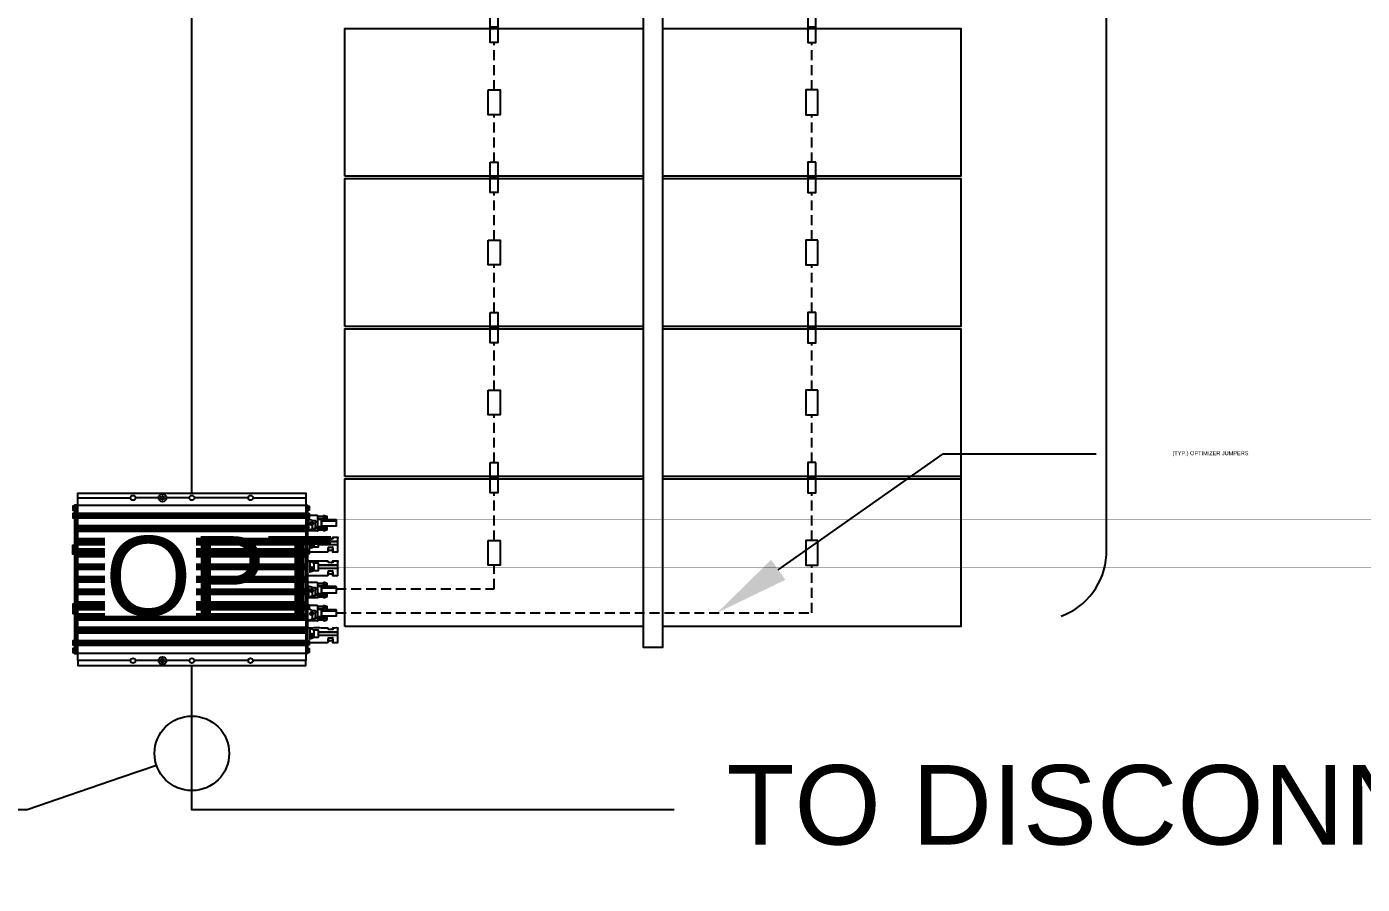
# Model space of a CAD drawing. Header units: feet. Extents: x -327 to 55127, y -2634 to 4121.
# Drawn here: x 1269.09 to 1302.66, y -2506.27 to -2484.7 of the extents above; entities that cross this region are included whole.
import ezdxf
from ezdxf import colors
from ezdxf.entities.mleader import LeaderData, LeaderLine
from ezdxf.lldxf.tags import DXFTag
from ezdxf.math import Vec2, Vec3

# ---------------------------------------------------------------- set-up
doc = ezdxf.new("R2010")
doc.units = ezdxf.units.FT
doc.header["$MEASUREMENT"] = 0
doc.linetypes.add('HIDDEN', pattern=[0.375, 0.25, -0.125])
for name, color, linetype in [('E-CABL-DF', 10, 'DF_CABLE'), ('E-DC FEEDER', 10, 'DC TRUNK FEEDER'), ('E-HARN-COMP', 8, 'Continuous'), ('E-OPT', 10, 'Continuous'), ('E-TRNK-CABL-NEG', 6, 'HIDDEN'), ('E-TRUNK-CABLE-POS', 6, 'HIDDEN'), ('G-ANNO-TEXT', 1, 'Continuous'), ('PVcase PV Modules (full frames)', 142, 'Continuous'), ('XREF', 7, 'Continuous')]:
    doc.layers.add(name, color=color, linetype=linetype)
doc.styles.add('NEI-A', font='arial.ttf')
doc.styles.get("Standard").update_dxf_attribs({"font": 'arial.ttf'})
tags = doc.linetypes.add('DC TRUNK FEEDER', pattern='A,0.5,-0.2,["DT",Standard,S=0.1,R=0,X=-0.1,Y=-0.05],-0.2', length=0.9).pattern_tags.tags
tags[6] = DXFTag(74, 10)
doc.linetypes.add('DF_CABLE', pattern='A,1,-0.2,["DF",Standard,S=0.1,R=0,X=-0.1,Y=-0.05],-0.2', length=1.4)

# ---------------------------------------------------------------- blocks, each defined once
blk = doc.blocks.new('_DotBlank')
at = {"color": 0, "linetype": 'ByBlock', "lineweight": -2}
blk.add_line((-0.5, 0), (-1, 0), dxfattribs=at)
blk.add_circle((0, 0), 0.5, dxfattribs=at)
blk = doc.blocks.new('HT72-18X (2x39)')
for points in [[(49978.573, 17293.928), (49978.573, 17143.993), (49979.065, 17143.993), (49979.065, 17293.928), (49978.573, 17293.928)], [(49971.076, 17155.842), (49971.076, 17159.559), (49978.573, 17159.559), (49978.573, 17155.842), (49971.076, 17155.842)], [(49979.065, 17155.842), (49979.065, 17159.559), (49986.562, 17159.559), (49986.562, 17155.842), (49979.065, 17155.842)], [(49971.076, 17152.066), (49971.076, 17155.783), (49978.573, 17155.783), (49978.573, 17152.066), (49971.076, 17152.066)], [(49979.065, 17152.066), (49979.065, 17155.783), (49986.562, 17155.783), (49986.562, 17152.066), (49979.065, 17152.066)], [(49971.076, 17148.289), (49971.076, 17152.007), (49978.573, 17152.007), (49978.573, 17148.289), (49971.076, 17148.289)], [(49979.065, 17148.289), (49979.065, 17152.007), (49986.562, 17152.007), (49986.562, 17148.289), (49979.065, 17148.289)], [(49971.076, 17144.513), (49971.076, 17148.23), (49978.573, 17148.23), (49978.573, 17144.513), (49971.076, 17144.513)], [(49979.065, 17144.513), (49979.065, 17148.23), (49986.562, 17148.23), (49986.562, 17144.513), (49979.065, 17144.513)]]:
    blk.add_lwpolyline(points)
blk = doc.blocks.new('AMPT-OPTIMIZER')
at = {"layer": 'E-OPT'}
for p, q in [((6.025, 3.759), (6.171, 3.765)), ((6.171, 3.395), (6.171, 3.407)), ((5.883, 3.023), (5.87, 3.023)), ((6.045, 3.13), (6.532, 3.13)), ((6.045, 3.042), (6.532, 3.042)), ((6.532, 3.033), (6.045, 3.033)), ((6.399, 2.897), (6.301, 2.897)), ((5.883, 2.428), (5.87, 2.428)), ((6.045, 2.534), (6.532, 2.534)), ((6.045, 2.447), (6.532, 2.447)), ((6.532, 2.438), (6.045, 2.438)), ((6.025, 2.075), (6.171, 2.081)), ((6.399, 2.302), (6.301, 2.302)), ((6.171, 1.71), (6.171, 1.723)), ((6.025, 1.495), (6.171, 1.5)), ((6.171, 1.13), (6.171, 1.143)), ((5.883, 0.744), (5.87, 0.744)), ((6.045, 0.85), (6.532, 0.85)), ((6.045, 0.763), (6.532, 0.763)), ((6.532, 0.753), (6.045, 0.753)), ((6.399, 0.618), (6.301, 0.618))]:
    blk.add_line(p, q, dxfattribs=at)
for points in [[(-0.028, 0.305), (-0.028, 4.037), (-0.089, 4.037), (-0.089, 0.305)], [(5.869, 3.553), (5.869, 3.592), (5.882, 3.592), (5.882, 3.553)], [(5.855, 3.046), (5.855, 3.035), (5.87, 3.035), (5.87, 3.022), (5.883, 3.022), (5.883, 3.035), (5.897, 3.035), (5.897, 3.046), (5.883, 3.046), (5.883, 3.06), (5.87, 3.06), (5.87, 3.046)], [(1.443, 2.652), (1.478, 2.652), (1.478, 2.634), (1.443, 2.634), (1.443, 2.6), (1.426, 2.6), (1.426, 2.634), (1.391, 2.634), (1.391, 2.652), (1.426, 2.652), (1.426, 2.686), (1.443, 2.686)], [(1.994, 2.652), (2.029, 2.652), (2.029, 2.634), (1.994, 2.634), (1.994, 2.6), (1.977, 2.6), (1.977, 2.634), (1.942, 2.634), (1.942, 2.652), (1.977, 2.652), (1.977, 2.686), (1.994, 2.686)], [(5.855, 2.451), (5.855, 2.439), (5.87, 2.439), (5.87, 2.426), (5.883, 2.426), (5.883, 2.439), (5.897, 2.439), (5.897, 2.451), (5.883, 2.451), (5.883, 2.465), (5.87, 2.465), (5.87, 2.451)], [(1.443, 1.689), (1.478, 1.689), (1.478, 1.706), (1.443, 1.706), (1.443, 1.741), (1.426, 1.741), (1.426, 1.706), (1.391, 1.706), (1.391, 1.689), (1.426, 1.689), (1.426, 1.654), (1.443, 1.654)], [(1.994, 1.689), (2.029, 1.689), (2.029, 1.706), (1.994, 1.706), (1.994, 1.741), (1.977, 1.741), (1.977, 1.706), (1.942, 1.706), (1.942, 1.689), (1.977, 1.689), (1.977, 1.654), (1.994, 1.654)], [(5.869, 1.869), (5.869, 1.908), (5.882, 1.908), (5.882, 1.869)], [(5.869, 1.289), (5.869, 1.327), (5.882, 1.327), (5.882, 1.289)], [(5.855, 0.767), (5.855, 0.755), (5.87, 0.755), (5.87, 0.742), (5.883, 0.742), (5.883, 0.755), (5.897, 0.755), (5.897, 0.767), (5.883, 0.767), (5.883, 0.781), (5.87, 0.781), (5.87, 0.767)]]:
    blk.add_lwpolyline(points, close=True, dxfattribs=at)
for points in [[(0, 4.218), (0, 4.34), (5.73, 4.34), (5.73, 4.218)], [(1.325, 0.123), (0, 0.123), (0, 4.218), (1.325, 4.218)], [(0, 4.031), (5.73, 4.031)], [(2.027, 4.218), (1.448, 4.218)], [(2.805, 4.218), (2.226, 4.218)], [(4.28, 4.218), (2.928, 4.218)], [(4.403, 4.218), (5.73, 4.218), (5.73, 0.123), (4.403, 0.123)], [(5.73, 4.037), (5.775, 4.037), (5.775, 0.305), (5.73, 0.305)], [(-0.089, 4.013), (-0.131, 4.013), (-0.131, 3.905), (-0.089, 3.905)], [(-0.089, 3.824), (-0.131, 3.824), (-0.131, 3.717), (-0.089, 3.717)], [(-0.028, 4.028), (0, 4.028)], [(0, 3.836), (5.73, 3.836)], [(0, 3.805), (5.73, 3.805)], [(0, 3.774), (5.73, 3.774)], [(0, 3.744), (5.73, 3.744)], [(0, 3.713), (5.73, 3.713)], [(5.775, 4.013), (5.817, 4.013), (5.817, 3.905), (5.775, 3.905)], [(5.775, 3.824), (5.817, 3.824), (5.817, 3.717), (5.775, 3.717)], [(6.171, 3.725), (6.171, 3.777), (6.196, 3.778)], [(6.196, 3.726), (6.196, 3.778), (6.254, 3.756), (6.254, 3.704)], [(0, 3.524), (5.73, 3.524)], [(0, 3.485), (5.73, 3.485)], [(0, 3.453), (5.73, 3.453)], [(0, 3.422), (5.73, 3.422)], [(0, 3.383), (5.73, 3.383)], [(5.9, 3.444), (5.971, 3.444), (5.971, 3.64), (5.9, 3.64)], [(6.112, 3.683), (6.112, 3.549), (6.112, 3.489)], [(-0.089, 2.924), (-0.131, 2.924), (-0.131, 3.032), (-0.089, 3.032)], [(0, 3.199), (5.73, 3.199)], [(0, 3.165), (5.73, 3.165)], [(0, 3.132), (5.73, 3.132)], [(0, 3.097), (5.73, 3.097)], [(0, 3.041), (5.73, 3.041)], [(5.87, 3.035), (5.87, 3.036), (5.855, 3.036)], [(5.897, 3.036), (5.883, 3.036), (5.883, 3.035)], [(-0.089, 2.8), (-0.131, 2.8), (-0.131, 2.907), (-0.089, 2.907)], [(0, 2.932), (5.73, 2.932)], [(0, 2.908), (5.73, 2.908)], [(0, 2.877), (5.73, 2.877)], [(0, 2.843), (5.73, 2.843)], [(0, 2.808), (5.73, 2.808)], [(0, 2.782), (5.73, 2.782)], [(0, 2.746), (5.73, 2.746)], [(5.775, 2.92), (5.817, 2.92), (5.817, 2.813), (5.775, 2.813)], [(0, 2.548), (5.73, 2.548)], [(0, 2.514), (5.73, 2.514)], [(0, 2.485), (5.73, 2.485)], [(0, 2.455), (5.73, 2.455)], [(0, 2.421), (5.73, 2.421)], [(5.87, 2.439), (5.87, 2.441), (5.855, 2.441)], [(5.897, 2.441), (5.883, 2.441), (5.883, 2.439)], [(0, 2.241), (5.73, 2.241)], [(0, 2.211), (5.73, 2.211)], [(0, 2.173), (5.73, 2.173)], [(0, 2.135), (5.73, 2.135)], [(0, 2.104), (5.73, 2.104)], [(6.171, 2.041), (6.171, 2.093), (6.196, 2.094)], [(6.196, 2.042), (6.196, 2.094), (6.254, 2.071), (6.254, 2.02)], [(0, 1.925), (5.73, 1.925)], [(0, 1.891), (5.73, 1.891)], [(0, 1.861), (5.73, 1.861)], [(0, 1.832), (5.73, 1.832)], [(0, 1.797), (5.73, 1.797)], [(5.9, 1.76), (5.971, 1.76), (5.971, 1.956), (5.9, 1.956)], [(6.112, 1.999), (6.112, 1.865), (6.112, 1.805)], [(-0.089, 1.541), (-0.131, 1.541), (-0.131, 1.434), (-0.089, 1.434)], [(-0.089, 1.417), (-0.131, 1.417), (-0.131, 1.31), (-0.089, 1.31)], [(0, 1.599), (5.73, 1.599)], [(0, 1.563), (5.73, 1.563)], [(0, 1.537), (5.73, 1.537)], [(0, 1.503), (5.73, 1.503)], [(0, 1.469), (5.73, 1.469)], [(0, 1.437), (5.73, 1.437)], [(0, 1.414), (5.73, 1.414)], [(5.775, 1.527), (5.817, 1.527), (5.817, 1.42), (5.775, 1.42)], [(5.9, 1.18), (5.971, 1.18), (5.971, 1.376), (5.9, 1.376)], [(6.112, 1.419), (6.112, 1.285), (6.112, 1.225)], [(6.171, 1.461), (6.171, 1.513), (6.196, 1.514)], [(6.196, 1.462), (6.196, 1.514), (6.254, 1.491), (6.254, 1.44)], [(0, 1.304), (5.73, 1.304)], [(0, 1.248), (5.73, 1.248)], [(0, 1.213), (5.73, 1.213)], [(0, 1.181), (5.73, 1.181)], [(0, 1.146), (5.73, 1.146)], [(0, 0.962), (5.73, 0.962)], [(0, 0.923), (5.73, 0.923)], [(0, 0.892), (5.73, 0.892)], [(0, 0.861), (5.73, 0.861)], [(0, 0.822), (5.73, 0.822)], [(5.87, 0.755), (5.87, 0.757), (5.855, 0.757)], [(5.897, 0.757), (5.883, 0.757), (5.883, 0.755)], [(-0.089, 0.624), (-0.131, 0.624), (-0.131, 0.517), (-0.089, 0.517)], [(-0.089, 0.433), (-0.131, 0.433), (-0.131, 0.326), (-0.089, 0.326)], [(0, 0.633), (5.73, 0.633)], [(0, 0.602), (5.73, 0.602)], [(0, 0.571), (5.73, 0.571)], [(0, 0.54), (5.73, 0.54)], [(0, 0.51), (5.73, 0.51)], [(5.775, 0.624), (5.817, 0.624), (5.817, 0.517), (5.775, 0.517)], [(5.775, 0.433), (5.817, 0.433), (5.817, 0.326), (5.775, 0.326)], [(-0.028, 0.313), (0, 0.313)], [(0, 0.311), (5.73, 0.311)], [(0, 0.123), (0, 0), (5.73, 0), (5.73, 0.123)], [(2.027, 0.123), (1.448, 0.123)], [(2.805, 0.123), (2.226, 0.123)], [(4.28, 0.123), (2.928, 0.123)]]:
    blk.add_lwpolyline(points, dxfattribs=at)
for points in [[(6.025, 3.707), (6.177, 3.713), (6.171, 3.725), (6.196, 3.726), (6.254, 3.704), (6.254, 3.699, -0.417336), (6.248, 3.693), (6.029, 3.684, 0.407505), (6.025, 3.681)], [(6.025, 3.413), (6.177, 3.407), (6.171, 3.395), (6.196, 3.394), (6.254, 3.416), (6.254, 3.421, 0.417361), (6.248, 3.427), (6.029, 3.436, -0.407434), (6.025, 3.439)], [(6.025, 2.023), (6.177, 2.029), (6.171, 2.041), (6.196, 2.042), (6.254, 2.02), (6.254, 2.015, -0.417336), (6.248, 2.009), (6.029, 2, 0.407505), (6.025, 1.996)], [(6.025, 1.728), (6.177, 1.723), (6.171, 1.71), (6.196, 1.71), (6.254, 1.732), (6.254, 1.737, 0.417361), (6.248, 1.743), (6.029, 1.751, -0.407434), (6.025, 1.755)], [(6.025, 1.443), (6.177, 1.449), (6.171, 1.461), (6.196, 1.462), (6.254, 1.44), (6.254, 1.434, -0.417336), (6.248, 1.428), (6.029, 1.42, 0.407505), (6.025, 1.416)], [(6.025, 1.148), (6.177, 1.143), (6.171, 1.13), (6.196, 1.129), (6.254, 1.152), (6.254, 1.157, 0.417361), (6.248, 1.163), (6.029, 1.171, -0.407434), (6.025, 1.175)]]:
    blk.add_lwpolyline(points, format="xyb", dxfattribs=at)
for centre, radius in [((1.386, 4.218), 0.0616), ((2.126, 4.218), 0.0994), ((2.126, 4.218), 0.0473), ((2.126, 4.218), 0.0136), ((2.866, 4.218), 0.0616), ((4.341, 4.218), 0.0616), ((5.874, 3.572), 0.0426), ((5.877, 3.04), 0.0426), ((1.435, 2.643), 0.0939), ((1.986, 2.643), 0.0939), ((5.877, 2.444), 0.0426), ((1.435, 1.697), 0.0939), ((1.986, 1.697), 0.0939), ((5.874, 1.888), 0.0426), ((5.874, 1.308), 0.0426), ((5.877, 0.76), 0.0426), ((1.386, 0.123), 0.0616), ((2.126, 0.123), 0.0994), ((2.126, 0.123), 0.0473), ((2.126, 0.123), 0.0136), ((2.866, 0.123), 0.0616), ((4.341, 0.123), 0.0616)]:
    blk.add_circle(centre, radius, dxfattribs=at)
for points, degree, knots in [([(5.817, 3.781), (6.025, 3.781), (6.025, 3.691), (6.025, 3.685), (6.025, 3.588), (6.025, 3.496), (6.025, 3.399), (6.025, 3.395), (6.025, 3.39), (5.775, 3.39)], 1, [0.137833, 0.137833, 0.8295, 1.8295, 2.8295, 3.8295, 4.781137, 5.781137, 6.781137, 7.781137, 8.528711, 8.528711]), ([(5.9, 3.606), (5.9, 3.617), (5.9, 3.629), (5.9, 3.64), (5.892, 3.644), (5.876, 3.652), (5.842, 3.667), (5.817, 3.678), (5.8, 3.685), (5.8, 3.686), (5.798, 3.686), (5.795, 3.688), (5.794, 3.689), (5.793, 3.69), (5.793, 3.691), (5.793, 3.691), (5.793, 3.592), (5.793, 3.494), (5.793, 3.395), (5.793, 3.395), (5.793, 3.395), (5.794, 3.396), (5.796, 3.397), (5.798, 3.398), (5.8, 3.399), (5.8, 3.399), (5.817, 3.406), (5.842, 3.417), (5.876, 3.432), (5.892, 3.44), (5.9, 3.444), (5.9, 3.475), (5.9, 3.507), (5.9, 3.539)], 3, [0, 0, 0, 0, 0.175489, 0.175489, 0.175489, 0.425436, 0.675194, 1.175489, 1.175489, 1.175489, 1.339863, 1.811084, 1.995544, 2.099777, 2.175489, 2.175489, 2.175489, 3.175489, 3.175489, 3.175489, 3.20703, 3.28519, 3.460771, 3.984033, 4.175489, 4.175489, 4.175489, 4.676213, 4.925949, 5.175489, 5.175489, 5.175489, 5.657834, 5.657834, 5.657834, 5.657834]), ([(5.971, 3.64), (5.976, 3.636), (5.986, 3.629), (6, 3.616), (6.011, 3.605), (6.02, 3.596), (6.024, 3.591), (6.025, 3.588), (6.025, 3.557), (6.025, 3.527), (6.025, 3.496), (6.024, 3.493), (6.02, 3.489), (6.012, 3.479), (6, 3.468), (5.986, 3.456), (5.976, 3.448), (5.971, 3.444)], 3, [0, 0, 0, 0, 0.249655, 0.499064, 0.749429, 0.874826, 1, 1, 1, 2, 2, 2, 2.121887, 2.244534, 2.492906, 2.745645, 3, 3, 3, 3]), ([(6.496, 3.659), (6.496, 3.659), (6.496, 3.659), (6.496, 3.658), (6.496, 3.657), (6.496, 3.655), (6.496, 3.654), (6.496, 3.653), (6.496, 3.655), (6.497, 3.657), (6.496, 3.66), (6.496, 3.663), (6.495, 3.664), (6.494, 3.665), (6.493, 3.667), (6.491, 3.668), (6.49, 3.668), (6.489, 3.668), (6.487, 3.669), (6.486, 3.669), (6.486, 3.669), (6.366, 3.669), (6.246, 3.669), (6.125, 3.669)], 3, [0, 0, 0, 0, 0.00679, 0.082907, 0.273787, 0.579512, 1, 1, 1, 1.184323, 1.369552, 1.431018, 1.494647, 1.57509, 1.669545, 1.75354, 1.803206, 1.860768, 1.942971, 2, 2, 2, 3, 3, 3, 3]), ([(6.125, 3.638), (6.246, 3.638), (6.366, 3.638), (6.486, 3.638), (6.487, 3.638), (6.488, 3.638), (6.49, 3.638), (6.491, 3.639), (6.493, 3.64), (6.494, 3.641), (6.495, 3.642), (6.496, 3.644), (6.497, 3.648), (6.497, 3.651), (6.496, 3.653), (6.496, 3.652), (6.496, 3.649), (6.496, 3.644), (6.496, 3.639), (6.496, 3.635), (6.496, 3.631), (6.496, 3.626), (6.496, 3.62), (6.496, 3.614), (6.496, 3.607), (6.496, 3.6), (6.496, 3.592), (6.496, 3.585), (6.496, 3.578), (6.496, 3.571), (6.496, 3.565), (6.496, 3.56), (6.496, 3.558), (6.496, 3.555), (6.496, 3.55), (6.496, 3.542), (6.496, 3.536), (6.496, 3.532), (6.496, 3.529), (6.496, 3.525), (6.496, 3.522), (6.496, 3.519), (6.496, 3.516), (6.496, 3.514), (6.496, 3.513), (6.496, 3.513), (6.496, 3.513)], 3, [0, 0, 0, 0, 1, 1, 1, 1.083046, 1.158085, 1.262935, 1.337098, 1.402233, 1.482349, 1.555826, 1.696592, 2, 2, 2, 2.04231, 2.094742, 2.1573, 2.195082, 2.234864, 2.276646, 2.343067, 2.413996, 2.488015, 2.563526, 2.640518, 2.718997, 2.791295, 2.862229, 2.931799, 3, 3, 3, 3.1834, 3.352569, 3.507508, 3.584771, 3.655787, 3.720526, 3.805907, 3.877192, 3.933172, 3.972439, 3.994995, 4, 4, 4, 4]), ([(6.495, 3.507), (6.494, 3.507), (6.494, 3.506), (6.493, 3.505), (6.491, 3.504), (6.489, 3.503), (6.487, 3.503), (6.486, 3.503), (6.486, 3.503), (6.366, 3.503), (6.246, 3.503), (6.125, 3.503)], 3, [0, 0, 0, 0, 0.056801, 0.266575, 0.453065, 0.690822, 0.873365, 1, 1, 1, 2, 2, 2, 2]), ([(6.495, 3.665), (6.495, 3.665), (6.495, 3.664), (6.495, 3.663), (6.496, 3.663), (6.496, 3.662), (6.496, 3.661), (6.496, 3.66), (6.496, 3.66), (6.496, 3.659), (6.496, 3.659)], 3, [0, 0, 0, 0, 0.122148, 0.248297, 0.373015, 0.498504, 0.624821, 0.749092, 0.874878, 1, 1, 1, 1]), ([(6.496, 3.513), (6.496, 3.513), (6.496, 3.512), (6.496, 3.511), (6.496, 3.511), (6.496, 3.51), (6.496, 3.509), (6.495, 3.508), (6.495, 3.508), (6.495, 3.507), (6.495, 3.507)], 3, [0, 0, 0, 0, 0.125061, 0.250714, 0.374997, 0.501326, 0.626689, 0.751419, 0.874759, 1, 1, 1, 1]), ([(6.405, 3.219), (6.405, 3.218), (6.405, 3.216), (6.405, 3.183), (6.301, 3.183), (6.301, 3.195), (6.301, 3.204), (6.282, 3.224), (5.775, 3.224)], 1, [0, 0, 1, 2, 3, 4, 5, 6, 7, 7.955035, 7.955035]), ([(5.928, 3.173), (5.912, 3.181), (5.881, 3.196), (5.85, 3.209), (5.834, 3.216), (5.833, 3.216), (5.832, 3.217), (5.83, 3.217), (5.828, 3.219), (5.827, 3.219), (5.827, 3.219), (5.827, 3.219), (5.827, 3.127), (5.827, 3.034), (5.827, 2.942), (5.827, 2.942), (5.827, 2.942), (5.828, 2.943), (5.829, 2.945), (5.832, 2.946), (5.833, 2.947), (5.834, 2.947), (5.85, 2.954), (5.881, 2.967), (5.912, 2.982), (5.928, 2.989), (5.967, 2.989), (6.006, 2.989), (6.045, 2.989), (6.045, 3.051), (6.045, 3.112), (6.045, 3.173), (6.006, 3.173), (5.967, 3.173), (5.928, 3.173), (5.928, 3.112), (5.928, 3.051), (5.928, 2.989)], 3, [0, 0, 0, 0, 0.499249, 1, 1, 1, 1.191456, 1.714328, 1.889909, 1.968408, 2, 2, 2, 3, 3, 3, 3.075721, 3.180211, 3.36466, 3.835604, 4, 4, 4, 4.500323, 5, 5, 5, 6, 6, 6, 7, 7, 7, 8, 8, 8, 9, 9, 9, 9]), ([(6.282, 3.224), (6.282, 3.222), (6.282, 3.221), (6.282, 3.219), (6.282, 3.219), (6.282, 3.219), (6.283, 3.218), (6.283, 3.217), (6.284, 3.216), (6.284, 3.216), (6.29, 3.209), (6.296, 3.202), (6.301, 3.195)], 3, [0, 0, 0, 0, 1, 1, 1, 1.133744, 1.328934, 1.783703, 2, 2, 2, 3, 3, 3, 3]), ([(6.301, 2.967), (6.296, 2.96), (6.29, 2.954), (6.284, 2.947), (6.284, 2.947), (6.283, 2.946), (6.282, 2.944), (6.282, 2.943), (6.282, 2.942), (6.282, 2.942), (6.282, 2.913), (6.282, 2.885), (6.282, 2.857), (6.288, 2.863), (6.295, 2.87), (6.301, 2.876), (6.301, 2.907), (6.301, 2.937), (6.301, 2.967), (6.301, 2.971), (6.301, 2.975), (6.301, 2.979), (6.336, 2.979), (6.37, 2.979), (6.405, 2.979)], 3, [0, 0, 0, 0, 1, 1, 1, 1.158896, 1.546272, 1.765764, 2, 2, 2, 3, 3, 3, 4, 4, 4, 5, 5, 5, 6, 6, 6, 7, 7, 7, 7]), ([(6.405, 2.624), (6.405, 2.623), (6.405, 2.62), (6.405, 2.588), (6.301, 2.588), (6.301, 2.6), (6.301, 2.609), (6.282, 2.628), (5.775, 2.628)], 1, [0, 0, 1, 2, 3, 4, 5, 6, 7, 7.955035, 7.955035]), ([(5.928, 2.578), (5.912, 2.585), (5.881, 2.6), (5.85, 2.614), (5.834, 2.62), (5.833, 2.62), (5.832, 2.621), (5.83, 2.622), (5.828, 2.623), (5.827, 2.623), (5.827, 2.624), (5.827, 2.624), (5.827, 2.531), (5.827, 2.439), (5.827, 2.346), (5.827, 2.346), (5.827, 2.347), (5.828, 2.348), (5.829, 2.349), (5.832, 2.351), (5.833, 2.351), (5.834, 2.351), (5.85, 2.358), (5.881, 2.372), (5.912, 2.386), (5.928, 2.394), (5.967, 2.394), (6.006, 2.394), (6.045, 2.394), (6.045, 2.455), (6.045, 2.517), (6.045, 2.578), (6.006, 2.578), (5.967, 2.578), (5.928, 2.578), (5.928, 2.517), (5.928, 2.455), (5.928, 2.394)], 3, [0, 0, 0, 0, 0.499249, 1, 1, 1, 1.191456, 1.714328, 1.889909, 1.968408, 2, 2, 2, 3, 3, 3, 3.075721, 3.180211, 3.36466, 3.835604, 4, 4, 4, 4.500323, 5, 5, 5, 6, 6, 6, 7, 7, 7, 8, 8, 8, 9, 9, 9, 9]), ([(6.282, 2.628), (6.282, 2.627), (6.282, 2.625), (6.282, 2.624), (6.282, 2.624), (6.282, 2.623), (6.283, 2.622), (6.283, 2.621), (6.284, 2.62), (6.284, 2.62), (6.29, 2.614), (6.296, 2.607), (6.301, 2.6)], 3, [0, 0, 0, 0, 1, 1, 1, 1.133744, 1.328934, 1.783703, 2, 2, 2, 3, 3, 3, 3]), ([(6.301, 2.372), (6.296, 2.365), (6.29, 2.358), (6.284, 2.351), (6.284, 2.351), (6.283, 2.35), (6.282, 2.349), (6.282, 2.347), (6.282, 2.347), (6.282, 2.346), (6.282, 2.318), (6.282, 2.29), (6.282, 2.261), (6.288, 2.268), (6.295, 2.275), (6.301, 2.281), (6.301, 2.311), (6.301, 2.341), (6.301, 2.372), (6.301, 2.376), (6.301, 2.38), (6.301, 2.384), (6.336, 2.384), (6.37, 2.384), (6.405, 2.384)], 3, [0, 0, 0, 0, 1, 1, 1, 1.158896, 1.546272, 1.765764, 2, 2, 2, 3, 3, 3, 4, 4, 4, 5, 5, 5, 6, 6, 6, 7, 7, 7, 7]), ([(5.775, 2.097), (6.025, 2.097), (6.025, 2.007), (6.025, 2.001), (6.025, 1.904), (6.025, 1.812), (6.025, 1.715), (6.025, 1.711), (6.025, 1.706), (5.775, 1.706)], 1, [0, 0, 0.8295, 1.8295, 2.8295, 3.8295, 4.781137, 5.781137, 6.781137, 7.781137, 8.528711, 8.528711]), ([(5.9, 1.922), (5.9, 1.933), (5.9, 1.945), (5.9, 1.956), (5.892, 1.96), (5.876, 1.968), (5.842, 1.983), (5.817, 1.994), (5.8, 2.001), (5.8, 2.001), (5.798, 2.002), (5.795, 2.003), (5.794, 2.005), (5.793, 2.006), (5.793, 2.007), (5.793, 2.007), (5.793, 1.908), (5.793, 1.81), (5.793, 1.711), (5.793, 1.711), (5.793, 1.711), (5.794, 1.712), (5.796, 1.713), (5.798, 1.714), (5.8, 1.714), (5.8, 1.715), (5.817, 1.722), (5.842, 1.733), (5.876, 1.748), (5.892, 1.756), (5.9, 1.76), (5.9, 1.791), (5.9, 1.823), (5.9, 1.854)], 3, [0, 0, 0, 0, 0.175489, 0.175489, 0.175489, 0.425436, 0.675194, 1.175489, 1.175489, 1.175489, 1.339863, 1.811084, 1.995544, 2.099777, 2.175489, 2.175489, 2.175489, 3.175489, 3.175489, 3.175489, 3.20703, 3.28519, 3.460771, 3.984033, 4.175489, 4.175489, 4.175489, 4.676213, 4.925949, 5.175489, 5.175489, 5.175489, 5.657834, 5.657834, 5.657834, 5.657834]), ([(5.971, 1.956), (5.976, 1.952), (5.986, 1.944), (6, 1.932), (6.011, 1.921), (6.02, 1.912), (6.024, 1.907), (6.025, 1.904), (6.025, 1.873), (6.025, 1.843), (6.025, 1.812), (6.024, 1.809), (6.02, 1.805), (6.012, 1.795), (6, 1.784), (5.986, 1.772), (5.976, 1.764), (5.971, 1.76)], 3, [0, 0, 0, 0, 0.249655, 0.499064, 0.749429, 0.874826, 1, 1, 1, 2, 2, 2, 2.121887, 2.244534, 2.492906, 2.745645, 3, 3, 3, 3]), ([(6.496, 1.975), (6.496, 1.975), (6.496, 1.975), (6.496, 1.974), (6.496, 1.973), (6.496, 1.971), (6.496, 1.97), (6.496, 1.969), (6.496, 1.97), (6.497, 1.973), (6.496, 1.976), (6.496, 1.978), (6.495, 1.98), (6.494, 1.981), (6.493, 1.983), (6.491, 1.983), (6.49, 1.984), (6.489, 1.984), (6.487, 1.985), (6.486, 1.985), (6.486, 1.985), (6.366, 1.985), (6.246, 1.985), (6.125, 1.985)], 3, [0, 0, 0, 0, 0.00679, 0.082907, 0.273787, 0.579512, 1, 1, 1, 1.184323, 1.369552, 1.431018, 1.494647, 1.57509, 1.669545, 1.75354, 1.803206, 1.860768, 1.942971, 2, 2, 2, 3, 3, 3, 3]), ([(6.125, 1.954), (6.246, 1.954), (6.366, 1.954), (6.486, 1.954), (6.487, 1.954), (6.488, 1.954), (6.49, 1.954), (6.491, 1.955), (6.493, 1.956), (6.494, 1.957), (6.495, 1.958), (6.496, 1.96), (6.497, 1.964), (6.497, 1.967), (6.496, 1.969), (6.496, 1.968), (6.496, 1.965), (6.496, 1.96), (6.496, 1.955), (6.496, 1.951), (6.496, 1.947), (6.496, 1.942), (6.496, 1.936), (6.496, 1.93), (6.496, 1.923), (6.496, 1.915), (6.496, 1.908), (6.496, 1.901), (6.496, 1.894), (6.496, 1.887), (6.496, 1.88), (6.496, 1.876), (6.496, 1.874), (6.496, 1.871), (6.496, 1.866), (6.496, 1.858), (6.496, 1.852), (6.496, 1.848), (6.496, 1.844), (6.496, 1.841), (6.496, 1.838), (6.496, 1.835), (6.496, 1.832), (6.496, 1.83), (6.496, 1.829), (6.496, 1.829), (6.496, 1.829)], 3, [0, 0, 0, 0, 1, 1, 1, 1.083046, 1.158085, 1.262935, 1.337098, 1.402233, 1.482349, 1.555826, 1.696592, 2, 2, 2, 2.04231, 2.094742, 2.1573, 2.195082, 2.234864, 2.276646, 2.343067, 2.413996, 2.488015, 2.563526, 2.640518, 2.718997, 2.791295, 2.862229, 2.931799, 3, 3, 3, 3.1834, 3.352569, 3.507508, 3.584771, 3.655787, 3.720526, 3.805907, 3.877192, 3.933172, 3.972439, 3.994995, 4, 4, 4, 4]), ([(6.495, 1.823), (6.494, 1.823), (6.494, 1.822), (6.493, 1.821), (6.491, 1.82), (6.489, 1.819), (6.487, 1.819), (6.486, 1.819), (6.486, 1.819), (6.366, 1.819), (6.246, 1.819), (6.125, 1.819)], 3, [0, 0, 0, 0, 0.056801, 0.266575, 0.453065, 0.690822, 0.873365, 1, 1, 1, 2, 2, 2, 2]), ([(6.495, 1.981), (6.495, 1.98), (6.495, 1.98), (6.495, 1.979), (6.496, 1.979), (6.496, 1.978), (6.496, 1.977), (6.496, 1.976), (6.496, 1.975), (6.496, 1.975), (6.496, 1.975)], 3, [0, 0, 0, 0, 0.122148, 0.248297, 0.373015, 0.498504, 0.624821, 0.749092, 0.874878, 1, 1, 1, 1]), ([(6.496, 1.829), (6.496, 1.829), (6.496, 1.828), (6.496, 1.827), (6.496, 1.826), (6.496, 1.826), (6.496, 1.825), (6.495, 1.824), (6.495, 1.823), (6.495, 1.823), (6.495, 1.823)], 3, [0, 0, 0, 0, 0.125061, 0.250714, 0.374997, 0.501326, 0.626689, 0.751419, 0.874759, 1, 1, 1, 1]), ([(5.817, 1.517), (6.025, 1.517), (6.025, 1.427), (6.025, 1.421), (6.025, 1.324), (6.025, 1.232), (6.025, 1.135), (6.025, 1.131), (6.025, 1.126), (5.775, 1.126)], 1, [0.137833, 0.137833, 0.8295, 1.8295, 2.8295, 3.8295, 4.781137, 5.781137, 6.781137, 7.781137, 8.528711, 8.528711]), ([(5.9, 1.342), (5.9, 1.353), (5.9, 1.365), (5.9, 1.376), (5.892, 1.38), (5.876, 1.388), (5.843, 1.403), (5.819, 1.413), (5.803, 1.42)], 3, [4.824511, 4.824511, 4.824511, 4.824511, 5, 5, 5, 5.249947, 5.499706, 5.975484, 5.975484, 5.975484, 5.975484]), ([(5.971, 1.376), (5.976, 1.372), (5.986, 1.364), (6, 1.352), (6.011, 1.341), (6.02, 1.331), (6.024, 1.327), (6.025, 1.324), (6.025, 1.293), (6.025, 1.262), (6.025, 1.232), (6.024, 1.229), (6.02, 1.224), (6.012, 1.215), (6, 1.204), (5.986, 1.192), (5.976, 1.184), (5.971, 1.18)], 3, [0, 0, 0, 0, 0.249655, 0.499064, 0.749429, 0.874826, 1, 1, 1, 2, 2, 2, 2.121887, 2.244534, 2.492906, 2.745645, 3, 3, 3, 3]), ([(6.496, 1.395), (6.496, 1.395), (6.496, 1.395), (6.496, 1.394), (6.496, 1.393), (6.496, 1.391), (6.496, 1.39), (6.496, 1.389), (6.496, 1.39), (6.497, 1.393), (6.496, 1.396), (6.496, 1.398), (6.495, 1.4), (6.494, 1.401), (6.493, 1.402), (6.491, 1.403), (6.49, 1.404), (6.489, 1.404), (6.487, 1.404), (6.486, 1.404), (6.486, 1.404), (6.366, 1.404), (6.246, 1.404), (6.125, 1.404)], 3, [0, 0, 0, 0, 0.00679, 0.082907, 0.273787, 0.579512, 1, 1, 1, 1.184323, 1.369552, 1.431018, 1.494647, 1.57509, 1.669545, 1.75354, 1.803206, 1.860768, 1.942971, 2, 2, 2, 3, 3, 3, 3]), ([(6.125, 1.374), (6.246, 1.374), (6.366, 1.374), (6.486, 1.374), (6.487, 1.374), (6.488, 1.374), (6.49, 1.374), (6.491, 1.375), (6.493, 1.376), (6.494, 1.377), (6.495, 1.378), (6.496, 1.38), (6.497, 1.384), (6.497, 1.387), (6.496, 1.389), (6.496, 1.388), (6.496, 1.385), (6.496, 1.38), (6.496, 1.375), (6.496, 1.37), (6.496, 1.367), (6.496, 1.362), (6.496, 1.356), (6.496, 1.35), (6.496, 1.343), (6.496, 1.335), (6.496, 1.328), (6.496, 1.321), (6.496, 1.314), (6.496, 1.307), (6.496, 1.3), (6.496, 1.296), (6.496, 1.294), (6.496, 1.291), (6.496, 1.286), (6.496, 1.278), (6.496, 1.272), (6.496, 1.268), (6.496, 1.264), (6.496, 1.261), (6.496, 1.258), (6.496, 1.254), (6.496, 1.252), (6.496, 1.25), (6.496, 1.249), (6.496, 1.249), (6.496, 1.249)], 3, [0, 0, 0, 0, 1, 1, 1, 1.083046, 1.158085, 1.262935, 1.337098, 1.402233, 1.482349, 1.555826, 1.696592, 2, 2, 2, 2.04231, 2.094742, 2.1573, 2.195082, 2.234864, 2.276646, 2.343067, 2.413996, 2.488015, 2.563526, 2.640518, 2.718997, 2.791295, 2.862229, 2.931799, 3, 3, 3, 3.1834, 3.352569, 3.507508, 3.584771, 3.655787, 3.720526, 3.805907, 3.877192, 3.933172, 3.972439, 3.994995, 4, 4, 4, 4]), ([(6.495, 1.401), (6.495, 1.4), (6.495, 1.4), (6.495, 1.399), (6.496, 1.398), (6.496, 1.398), (6.496, 1.397), (6.496, 1.396), (6.496, 1.395), (6.496, 1.395), (6.496, 1.395)], 3, [0, 0, 0, 0, 0.122148, 0.248297, 0.373015, 0.498504, 0.624821, 0.749092, 0.874878, 1, 1, 1, 1]), ([(5.793, 1.131), (5.793, 1.131), (5.793, 1.131), (5.794, 1.132), (5.796, 1.133), (5.798, 1.134), (5.8, 1.134), (5.8, 1.135), (5.817, 1.142), (5.842, 1.152), (5.876, 1.168), (5.892, 1.176), (5.9, 1.18), (5.9, 1.211), (5.9, 1.243), (5.9, 1.274)], 3, [2, 2, 2, 2, 2.031541, 2.109701, 2.285282, 2.808544, 3, 3, 3, 3.500724, 3.75046, 4, 4, 4, 4.482346, 4.482346, 4.482346, 4.482346]), ([(6.495, 1.243), (6.494, 1.243), (6.494, 1.242), (6.493, 1.241), (6.491, 1.24), (6.489, 1.239), (6.487, 1.239), (6.486, 1.239), (6.486, 1.239), (6.366, 1.239), (6.246, 1.239), (6.125, 1.239)], 3, [0, 0, 0, 0, 0.056801, 0.266575, 0.453065, 0.690822, 0.873365, 1, 1, 1, 2, 2, 2, 2]), ([(6.496, 1.249), (6.496, 1.248), (6.496, 1.248), (6.496, 1.247), (6.496, 1.246), (6.496, 1.246), (6.496, 1.245), (6.495, 1.244), (6.495, 1.243), (6.495, 1.243), (6.495, 1.243)], 3, [0, 0, 0, 0, 0.125061, 0.250714, 0.374997, 0.501326, 0.626689, 0.751419, 0.874759, 1, 1, 1, 1]), ([(6.405, 0.94), (6.405, 0.938), (6.405, 0.936), (6.405, 0.904), (6.301, 0.904), (6.301, 0.916), (6.301, 0.924), (6.282, 0.944), (5.775, 0.944)], 1, [0, 0, 1, 2, 3, 4, 5, 6, 7, 7.955035, 7.955035]), ([(5.928, 0.894), (5.912, 0.901), (5.881, 0.916), (5.85, 0.929), (5.834, 0.936), (5.833, 0.936), (5.832, 0.937), (5.83, 0.938), (5.828, 0.939), (5.827, 0.939), (5.827, 0.94), (5.827, 0.94), (5.827, 0.847), (5.827, 0.755), (5.827, 0.662), (5.827, 0.662), (5.827, 0.663), (5.828, 0.664), (5.829, 0.665), (5.832, 0.666), (5.833, 0.667), (5.834, 0.667), (5.85, 0.674), (5.881, 0.687), (5.912, 0.702), (5.928, 0.71), (5.967, 0.71), (6.006, 0.71), (6.045, 0.71), (6.045, 0.771), (6.045, 0.832), (6.045, 0.894), (6.006, 0.894), (5.967, 0.894), (5.928, 0.894), (5.928, 0.832), (5.928, 0.771), (5.928, 0.71)], 3, [0, 0, 0, 0, 0.499249, 1, 1, 1, 1.191456, 1.714328, 1.889909, 1.968408, 2, 2, 2, 3, 3, 3, 3.075721, 3.180211, 3.36466, 3.835604, 4, 4, 4, 4.500323, 5, 5, 5, 6, 6, 6, 7, 7, 7, 8, 8, 8, 9, 9, 9, 9]), ([(6.282, 0.944), (6.282, 0.943), (6.282, 0.941), (6.282, 0.94), (6.282, 0.939), (6.282, 0.939), (6.283, 0.938), (6.283, 0.937), (6.284, 0.936), (6.284, 0.936), (6.29, 0.929), (6.296, 0.923), (6.301, 0.916)], 3, [0, 0, 0, 0, 1, 1, 1, 1.133744, 1.328934, 1.783703, 2, 2, 2, 3, 3, 3, 3]), ([(6.301, 0.688), (6.296, 0.681), (6.29, 0.674), (6.284, 0.667), (6.284, 0.667), (6.283, 0.666), (6.282, 0.665), (6.282, 0.663), (6.282, 0.662), (6.282, 0.662), (6.282, 0.634), (6.282, 0.606), (6.282, 0.577), (6.288, 0.584), (6.295, 0.59), (6.301, 0.597), (6.301, 0.627), (6.301, 0.657), (6.301, 0.688), (6.301, 0.692), (6.301, 0.696), (6.301, 0.7), (6.336, 0.7), (6.37, 0.7), (6.405, 0.7)], 3, [0, 0, 0, 0, 1, 1, 1, 1.158896, 1.546272, 1.765764, 2, 2, 2, 3, 3, 3, 4, 4, 4, 5, 5, 5, 6, 6, 6, 7, 7, 7, 7])]:
    blk.add_open_spline(points, degree=degree, knots=knots, dxfattribs=at)
for points in [[(6.254, 3.756), (6.254, 3.75), (6.254, 3.75), (6.254, 3.698)], [(6.026, 3.683), (6.112, 3.683), (6.125, 3.669), (6.125, 3.638), (6.125, 3.503), (6.125, 3.502), (6.112, 3.489), (6.025, 3.489)], [(6.045, 3.122), (6.532, 3.122), (6.532, 3.13), (6.532, 3.216), (6.532, 3.219), (6.532, 3.224), (6.405, 3.224), (6.399, 3.218), (6.399, 3.213), (6.405, 3.219), (6.405, 3.224)], [(6.405, 3.218), (6.399, 3.213), (6.399, 3.183)], [(6.405, 2.944), (6.405, 2.947), (6.405, 2.979), (6.399, 2.977), (6.399, 2.945), (6.405, 2.944), (6.405, 2.942), (6.405, 2.857), (6.532, 2.857), (6.532, 2.942), (6.532, 2.947), (6.532, 3.033), (6.532, 3.042), (6.532, 3.122)], [(5.817, 2.857), (6.282, 2.857)], [(6.399, 2.945), (6.399, 2.863), (6.405, 2.857)], [(6.045, 2.526), (6.532, 2.526), (6.532, 2.534), (6.532, 2.62), (6.532, 2.624), (6.532, 2.628), (6.405, 2.628), (6.399, 2.622), (6.399, 2.618), (6.405, 2.624), (6.405, 2.628)], [(6.405, 2.623), (6.399, 2.618), (6.399, 2.588)], [(6.405, 2.349), (6.405, 2.351), (6.405, 2.384), (6.399, 2.382), (6.399, 2.349), (6.405, 2.349), (6.405, 2.346), (6.405, 2.261), (6.532, 2.261), (6.532, 2.346), (6.532, 2.351), (6.532, 2.438), (6.532, 2.447), (6.532, 2.526)], [(5.775, 2.261), (6.282, 2.261)], [(6.254, 2.071), (6.254, 2.066), (6.254, 2.066), (6.254, 2.014)], [(6.399, 2.349), (6.399, 2.267), (6.405, 2.261)], [(6.026, 1.999), (6.112, 1.999), (6.125, 1.985), (6.125, 1.954), (6.125, 1.819), (6.125, 1.818), (6.112, 1.805), (6.025, 1.805)], [(6.026, 1.419), (6.112, 1.419), (6.125, 1.405), (6.125, 1.374), (6.125, 1.239), (6.125, 1.238), (6.112, 1.225), (6.025, 1.225)], [(6.254, 1.491), (6.254, 1.486), (6.254, 1.486), (6.254, 1.434)], [(6.045, 0.842), (6.532, 0.842), (6.532, 0.85), (6.532, 0.936), (6.532, 0.94), (6.532, 0.944), (6.405, 0.944), (6.399, 0.938), (6.399, 0.934), (6.405, 0.94), (6.405, 0.944)], [(6.405, 0.938), (6.399, 0.934), (6.399, 0.904)], [(6.405, 0.665), (6.405, 0.667), (6.405, 0.7), (6.399, 0.697), (6.399, 0.665), (6.405, 0.665), (6.405, 0.662), (6.405, 0.577), (6.532, 0.577), (6.532, 0.662), (6.532, 0.667), (6.532, 0.753), (6.532, 0.763), (6.532, 0.842)], [(5.817, 0.577), (6.282, 0.577)], [(6.399, 0.665), (6.399, 0.583), (6.405, 0.577)]]:
    blk.add_open_spline(points, degree=1, dxfattribs=at)
for points in [[(6.026, 3.489), (6.027, 3.487), (6.029, 3.487), (6.139, 3.483), (6.248, 3.479), (6.254, 3.479), (6.254, 3.473), (6.254, 3.447), (6.254, 3.422)], [(6.026, 1.805), (6.027, 1.803), (6.029, 1.803), (6.139, 1.799), (6.248, 1.795), (6.254, 1.795), (6.254, 1.789), (6.254, 1.763), (6.254, 1.737)], [(6.026, 1.225), (6.027, 1.223), (6.029, 1.223), (6.139, 1.219), (6.248, 1.215), (6.254, 1.215), (6.254, 1.209), (6.254, 1.183), (6.254, 1.157)]]:
    blk.add_rational_spline(points, [1, 0.907480128539, 1, 1, 1, 0.717204342147, 1, 1, 1], degree=2, knots=[0, 0, 0, 0.8671, 0.8671, 1.8671, 1.8671, 3.409128, 3.409128, 4.409128, 4.409128, 4.409128], dxfattribs=at)
at = {"layer": 'E-OPT', "insert": (0.684, 3.255), "char_height": 2, "width": 2.28503, "attachment_point": 1, "bg_fill": 3, "box_fill_scale": 1, "bg_fill_color": 256, "bg_fill_transparency": 0}
blk.add_mtext('OPT', dxfattribs=at)

msp = doc.modelspace()

# ---------------------------------------------------------------- linework, layer by layer
at = {"layer": 'E-DC FEEDER', "flags": 128}
msp.add_lwpolyline([(1273.238, -2496.431), (1273.238, -2451.68)], dxfattribs=at)
at = {"layer": 'E-HARN-COMP'}
for points in [[(1280.737, -2484.338), (1280.93, -2484.338), (1280.93, -2484.718), (1280.737, -2484.718)], [(1288.919, -2484.338), (1288.725, -2484.338), (1288.725, -2484.718), (1288.919, -2484.718)], [(1280.737, -2484.718), (1280.93, -2484.718), (1280.93, -2485.098), (1280.737, -2485.098)], [(1288.919, -2484.718), (1288.725, -2484.718), (1288.725, -2485.098), (1288.919, -2485.098)], [(1280.683, -2486.295), (1280.984, -2486.295), (1280.984, -2486.917), (1280.683, -2486.917)], [(1288.973, -2486.295), (1288.672, -2486.295), (1288.672, -2486.917), (1288.973, -2486.917)], [(1280.737, -2488.114), (1280.93, -2488.114), (1280.93, -2488.494), (1280.737, -2488.494)], [(1288.919, -2488.114), (1288.725, -2488.114), (1288.725, -2488.494), (1288.919, -2488.494)], [(1280.737, -2488.494), (1280.93, -2488.494), (1280.93, -2488.874), (1280.737, -2488.874)], [(1288.919, -2488.494), (1288.725, -2488.494), (1288.725, -2488.874), (1288.919, -2488.874)], [(1280.683, -2490.072), (1280.984, -2490.072), (1280.984, -2490.693), (1280.683, -2490.693)], [(1288.973, -2490.072), (1288.672, -2490.072), (1288.672, -2490.693), (1288.973, -2490.693)], [(1280.737, -2491.89), (1280.93, -2491.89), (1280.93, -2492.27), (1280.737, -2492.27)], [(1288.919, -2491.89), (1288.725, -2491.89), (1288.725, -2492.27), (1288.919, -2492.27)], [(1280.737, -2492.27), (1280.93, -2492.27), (1280.93, -2492.651), (1280.737, -2492.651)], [(1288.919, -2492.27), (1288.725, -2492.27), (1288.725, -2492.651), (1288.919, -2492.651)], [(1280.683, -2493.848), (1280.984, -2493.848), (1280.984, -2494.469), (1280.683, -2494.469)], [(1288.973, -2493.848), (1288.672, -2493.848), (1288.672, -2494.469), (1288.973, -2494.469)], [(1280.737, -2495.666), (1280.93, -2495.666), (1280.93, -2496.047), (1280.737, -2496.047)], [(1280.737, -2496.047), (1280.93, -2496.047), (1280.93, -2496.427), (1280.737, -2496.427)], [(1280.683, -2497.624), (1280.984, -2497.624), (1280.984, -2498.245), (1280.683, -2498.245)]]:
    msp.add_lwpolyline(points, close=True, dxfattribs=at)
at = {"layer": 'E-TRNK-CABL-NEG'}
for points in [[(1280.833, -2486.295), (1280.833, -2485.098)], [(1288.822, -2488.114), (1288.822, -2486.917)], [(1280.833, -2490.072), (1280.833, -2488.874)], [(1288.822, -2491.89), (1288.822, -2490.693)], [(1280.833, -2493.848), (1280.833, -2492.651)], [(1280.833, -2497.624), (1280.833, -2496.427)]]:
    msp.add_lwpolyline(points, dxfattribs=at)
at = {"layer": 'E-TRUNK-CABLE-POS'}
for points in [[(1288.822, -2486.295), (1288.822, -2485.098)], [(1280.833, -2488.114), (1280.833, -2486.917)], [(1288.822, -2490.072), (1288.822, -2488.874)], [(1280.833, -2491.89), (1280.833, -2490.693)], [(1288.822, -2493.848), (1288.822, -2492.651)], [(1280.833, -2495.666), (1280.833, -2494.469)]]:
    msp.add_lwpolyline(points, dxfattribs=at)

# ---------------------------------------------------------------- texts
at = {"layer": 'G-ANNO-TEXT', "insert": (1286.678, -2503.274, -1.908), "char_height": 2, "width": 39.12368, "attachment_point": 1, "style": 'NEI-A', "bg_fill": 3, "box_fill_scale": 1.5, "bg_fill_color": 256, "bg_fill_transparency": 0}
msp.add_mtext('TO DISCONNECT / FLEX BOX', dxfattribs=at)

# ---------------------------------------------------------------- leaders
at = {"layer": 'G-ANNO-TEXT'}
ml = msp.add_multileader_mtext('Standard', dxfattribs=at)
ml.set_content('(TYP.) OPTIMIZER JUMPERS', color=256, style='NEI-A')
ml.set_leader_properties()
ml.build(insert=Vec2(0, 0))
ml.multileader.update_dxf_attribs({"dogleg_length": 0.36, "arrow_head_size": 1.876})
ctx = ml.context
ctx.base_point, ctx.char_height, ctx.arrow_head_size, ctx.landing_gap_size, ctx.plane_origin = Vec3(1295.967, -2495.447, -1.908), 0.1, 1.876, 1.921, Vec3(1866.673, -3009.992, -1.908)
notes = []
notes.append((ctx, [(0, (1, 1, 0), (1292.126, -2495.447, -1.908), (1, 0), 3.842, [(1, [(1286.443, -2499.443, -1.908)], 0, [])])]))
ctx.mtext.insert, ctx.mtext.width, ctx.mtext.flow_direction = Vec3(1297.888, -2495.382, -1.908), 35.70198, 5
ctx.mtext.has_bg_fill, ctx.mtext.bg_color, ctx.mtext.bg_scale_factor, ctx.mtext.bg_transparency, ctx.mtext.use_window_bg_color = 1, -1073741824, 1.5, 0, 1
ml = msp.add_multileader_mtext('Standard', dxfattribs=at)
ml.set_content('2-1/C  DC TRUNK BUSS (+/-)', color=256, style='NEI-A')
ml.set_leader_properties()
ml.set_arrow_properties(name='DOTBLANK')
ml.build(insert=Vec2(0, 0))
ml.multileader.update_dxf_attribs({"dogleg_length": 0.36, "arrow_head_size": 1.876})
ctx = ml.context
ctx.base_point, ctx.char_height, ctx.arrow_head_size, ctx.landing_gap_size, ctx.plane_origin = Vec3(1259.564, -2504.398, -1.908), 0.1, 1.876, 1.921, Vec3(1778.198, -2792.784, -1.908)
ctx.text_align_type = 2
notes.append((ctx, [(1, (1, 1, 0), (1269.097, -2504.398, -1.908), (-1, 0), 3.842, [(1, [(1273.238, -2502.98, -1.908)], 0, [])])]))
ctx.mtext.insert, ctx.mtext.width, ctx.mtext.alignment, ctx.mtext.flow_direction = Vec3(1263.335, -2504.333, -1.908), 21.41999, 3, 5
ctx.mtext.has_bg_fill, ctx.mtext.bg_color, ctx.mtext.bg_scale_factor, ctx.mtext.bg_transparency, ctx.mtext.use_window_bg_color = 1, -1073741824, 1, 0, 1
for ctx, leaders in notes:
    for number, flags, end, landing, length, lines in leaders:
        leader = LeaderData()
        leader.index, (leader.has_last_leader_line, leader.has_dogleg_vector, leader.attachment_direction) = number, flags
        leader.last_leader_point, leader.dogleg_vector, leader.dogleg_length = Vec3(end), Vec3(landing), length
        for number, points, colour, breaks in lines:
            line = LeaderLine()
            line.index, line.vertices, line.color, line.breaks = number, Vec3.list(points), colors.encode_raw_color(colour), breaks
            leader.lines.append(line)
        ctx.leaders.append(leader)

# ---------------------------------------------------------------- next in the draw order: linework, layer by layer
at = {"layer": 'E-CABL-DF', "linetype": 'Continuous', "flags": 128}
msp.add_lwpolyline([(1285.364, -2504.398), (1281.497, -2504.398), (1273.238, -2504.398), (1273.238, -2500.772)], dxfattribs=at)
at = {"layer": 'E-HARN-COMP'}
for points in [[(1288.919, -2495.666), (1288.725, -2495.666), (1288.725, -2496.047), (1288.919, -2496.047)], [(1288.919, -2496.047), (1288.725, -2496.047), (1288.725, -2496.427), (1288.919, -2496.427)], [(1288.973, -2497.624), (1288.672, -2497.624), (1288.672, -2498.245), (1288.973, -2498.245)]]:
    msp.add_lwpolyline(points, close=True, dxfattribs=at)
at = {"layer": 'E-TRNK-CABL-NEG'}
msp.add_lwpolyline([(1288.822, -2495.666), (1288.822, -2494.469)], dxfattribs=at)
at = {"layer": 'E-TRUNK-CABLE-POS'}
msp.add_lwpolyline([(1288.822, -2497.624), (1288.822, -2496.427)], dxfattribs=at)
at = {"layer": 'G-ANNO-TEXT', "flags": 128}
msp.add_lwpolyline([(1295.089, -2499.532, 0.298343), (1296.227, -2497.99), (1296.227, -2477.319), (1296.227, -2477.319, -0.298343), (1297.364, -2475.776, -0.298343), (1296.227, -2474.234), (1296.227, -2473.807), (1296.227, -2452.303, 0.298343), (1295.089, -2450.761)], format="xyb", dxfattribs=at)
at = {"layer": 'XREF', "flags": 128}
msp.add_lwpolyline([(1292.571, -2496.017), (1292.571, -2496.076)], dxfattribs=at)

# ---------------------------------------------------------------- next in the draw order: block references
at = {"layer": 'PVcase PV Modules (full frames)', "color": 144, "true_color": 0x007ca5}
msp.add_blockref('HT72-18X (2x39)', (-48693.991, -19644.306), dxfattribs=at)

# ---------------------------------------------------------------- next in the draw order: block references
at = {"layer": 'E-OPT'}
msp.add_blockref('AMPT-OPTIMIZER', (1270.373, -2500.772), dxfattribs=at)

# ---------------------------------------------------------------- next in the draw order: linework, layer by layer
at = {"layer": 'E-TRNK-CABL-NEG'}
msp.add_lwpolyline([(1276.869, -2499.443), (1288.822, -2499.443), (1288.822, -2498.245)], dxfattribs=at)
at = {"layer": 'E-TRUNK-CABLE-POS'}
msp.add_lwpolyline([(1276.869, -2498.844), (1280.833, -2498.844), (1280.833, -2498.245)], dxfattribs=at)

doc.saveas('drawing.dxf')
